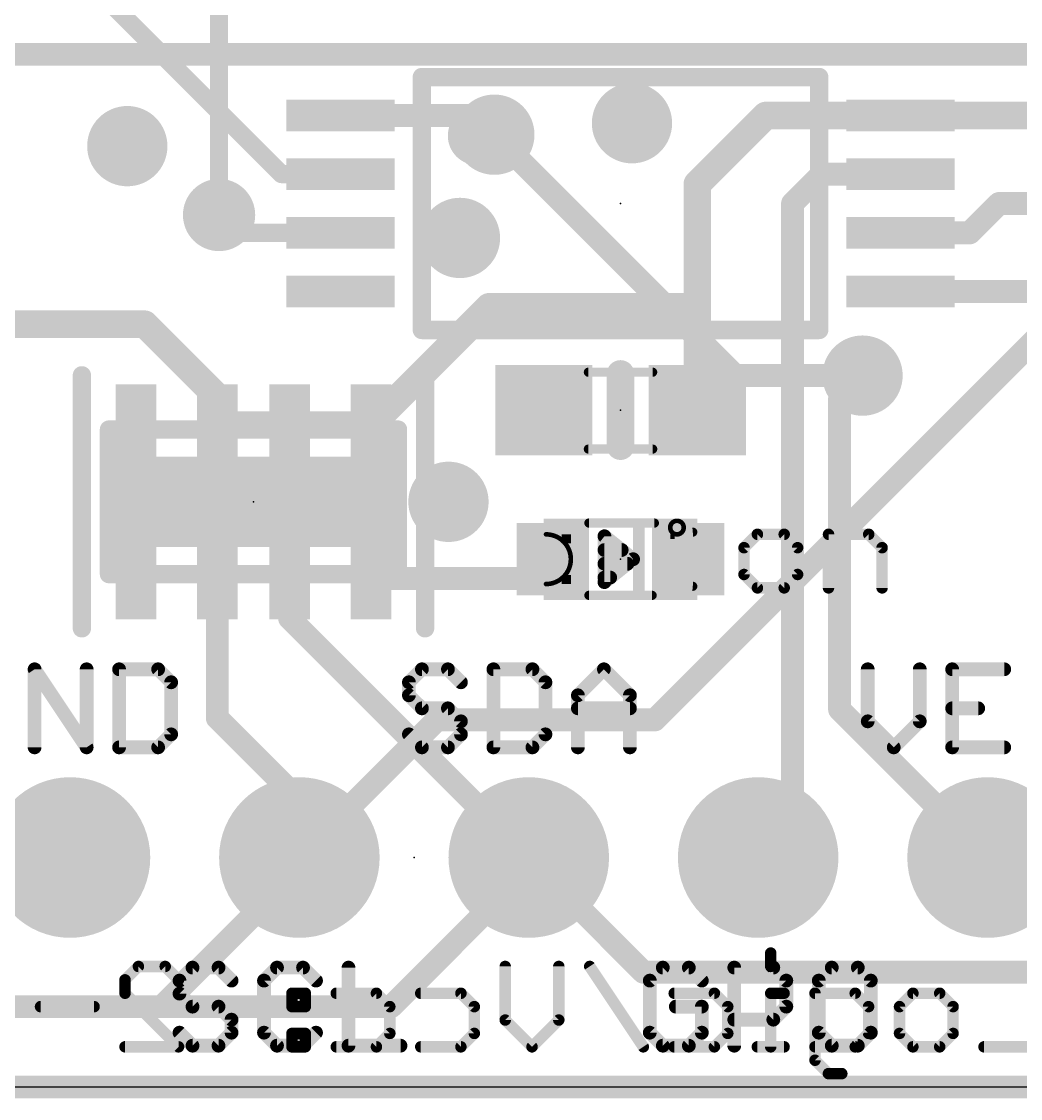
# Model space of a CAD drawing. Extents: x -8.6 to 30.2, y -8.2 to 38.7.
# Drawn here: x 8.35 to 19.41, y -0.13 to 11.79 of the extents above; entities that cross this region are included whole.
import ezdxf

# ---------------------------------------------------------------- set-up
doc = ezdxf.new("R2010")
doc.units = 0
for name, color, linetype in [('1', 12, 'CONTINUOUS'), ('16', 5, 'CONTINUOUS'), ('17', 110, 'CONTINUOUS'), ('18', 110, 'CONTINUOUS'), ('20', 53, 'CONTINUOUS'), ('21', 40, 'CONTINUOUS'), ('22', 6, 'CONTINUOUS'), ('23', 40, 'CONTINUOUS'), ('51', 253, 'CONTINUOUS')]:
    doc.layers.add(name, color=color, linetype=linetype)

# ---------------------------------------------------------------- blocks, each defined once
blk = doc.blocks.new('RECT')
blk.add_solid([(-0.5, -0.5), (0.5, -0.5), (-0.5, 0.5), (0.5, 0.5)])
blk = doc.blocks.new('ROUNDP')
at = {"const_width": 0.5}
blk.add_lwpolyline([(0, -0.25, 1), (0, 0.25, 1), (0, -0.25)], format="xyb", dxfattribs=at)
blk = doc.blocks.new('ROUNDV')
at = {"const_width": 0.5}
blk.add_lwpolyline([(0, -0.25, 1), (0, 0.25, 1), (0, -0.25)], format="xyb", dxfattribs=at)

msp = doc.modelspace()

# ---------------------------------------------------------------- linework, layer by layer
at = {"layer": '1'}
for points, const_width in [([(9.043, 12.293), (11.232, 10.104)], 0.2), ([(0, 11.43), (25.4, 11.43)], 0.254), ([(11.886, 10.754), (13.376, 10.754)], 0.254), ([(13.376, 10.754), (13.589, 10.541)], 0.254), ([(16.596, 10.754), (15.836, 9.994)], 0.3048), ([(18.086, 10.754), (16.596, 10.754)], 0.3048), ([(18.086, 10.754), (22.393, 10.754)], 0.3048), ([(11.232, 10.104), (11.886, 10.104)], 0.2), ([(15.836, 9.994), (15.836, 8.636)], 0.3048), ([(17.216, 10.104), (16.891, 9.779)], 0.254), ([(18.086, 10.104), (17.216, 10.104)], 0.254), ([(16.891, 9.779), (16.891, 2.921)], 0.254), ([(18.852, 9.454), (19.177, 9.779)], 0.254), ([(19.177, 9.779), (20.322, 9.779)], 0.254), ([(10.739, 9.454), (10.541, 9.652)], 0.2032), ([(11.886, 9.454), (10.739, 9.454)], 0.2032), ([(18.086, 9.454), (18.852, 9.454)], 0.254), ([(18.086, 8.804), (20.297, 8.804)], 0.254), ([(12.222, 7.327), (13.531, 8.636)], 0.3048), ([(13.531, 8.636), (15.836, 8.636)], 0.3048), ([(15.836, 8.636), (15.836, 7.493)], 0.3048), ([(7.239, 8.443), (9.718, 8.443)], 0.3048), ([(9.718, 8.443), (10.541, 7.62)], 0.3048), ([(17.6657, 7.874), (17.4117, 7.62)], 0.254), ([(10.541, 7.62), (10.541, 7.327)], 0.3048), ([(17.4117, 7.62), (17.4117, 4.1783)], 0.254), ([(10.541, 7.327), (10.522, 7.327)], 0.3048), ([(11.322, 7.327), (10.541, 7.327)], 0.3048), ([(12.222, 7.327), (11.322, 7.327)], 0.3048), ([(14.021, 5.627), (14.236, 5.842)], 0.254), ([(10.522, 5.627), (10.522, 4.083)], 0.254), ([(11.322, 5.627), (11.322, 5.188)], 0.254), ([(12.222, 5.627), (14.021, 5.627)], 0.254), ([(11.322, 5.188), (13.97, 2.54)], 0.254), ([(17.4117, 4.1783), (19.05, 2.54)], 0.254), ([(10.522, 4.083), (11.43, 3.175)], 0.254), ([(11.43, 3.175), (11.43, 2.54)], 0.254), ([(16.891, 2.921), (16.51, 2.54)], 0.254), ([(11.43, 2.413), (11.43, 2.54)], 0.254), ([(9.906, 0.889), (11.43, 2.413)], 0.254), ([(5.842, 0.889), (9.906, 0.889)], 0.254), ([(25.4, 0), (0, 0)], 0.254)]:
    msp.add_lwpolyline(points, dxfattribs=dict(at, const_width=const_width))
for points, const_width in [([(11.886, 10.8175, 1), (11.886, 10.6905)], 0.127), ([(13.4209, 10.7989, 1), (13.3311, 10.7091)], 0.127), ([(13.376, 10.6905, 1), (13.376, 10.8175)], 0.127), ([(16.596, 10.8302, 1), (16.596, 10.6778)], 0.1524), ([(16.6499, 10.7001, 1), (16.5421, 10.8079)], 0.1524), ([(18.086, 10.8302, 1), (18.086, 10.6778)], 0.1524), ([(18.086, 10.6778, 1), (18.086, 10.8302)], 0.1524), ([(13.5441, 10.4961, 1), (13.6339, 10.5859)], 0.127), ([(11.232, 10.154, 1), (11.232, 10.054)], 0.1), ([(11.1966, 10.0686, 1), (11.2674, 10.1394)], 0.1), ([(11.886, 10.054, 1), (11.886, 10.154)], 0.1), ([(15.9122, 9.994, 1), (15.7598, 9.994)], 0.1524), ([(17.216, 10.1675, 1), (17.216, 10.0405)], 0.127), ([(17.2609, 10.0591, 1), (17.1711, 10.1489)], 0.127), ([(18.086, 10.0405, 1), (18.086, 10.1675)], 0.127), ([(15.7821, 10.0479, 1), (15.8899, 9.9401)], 0.1524), ([(16.9545, 9.779, 1), (16.8275, 9.779)], 0.127), ([(19.177, 9.8425, 1), (19.177, 9.7155)], 0.127), ([(19.2219, 9.7341, 1), (19.1321, 9.8239)], 0.127), ([(16.8461, 9.8239, 1), (16.9359, 9.7341)], 0.127), ([(10.5769, 9.6879, 1), (10.5051, 9.6161)], 0.1016), ([(10.739, 9.5048, 1), (10.739, 9.4032)], 0.1016), ([(10.7031, 9.4181, 1), (10.7749, 9.4899)], 0.1016), ([(11.886, 9.4032, 1), (11.886, 9.5048)], 0.1016), ([(18.086, 9.5175, 1), (18.086, 9.3905)], 0.127), ([(18.8071, 9.4989, 1), (18.8969, 9.4091)], 0.127), ([(18.852, 9.3905, 1), (18.852, 9.5175)], 0.127), ([(18.086, 8.8675, 1), (18.086, 8.7405)], 0.127), ([(13.531, 8.7122, 1), (13.531, 8.5598)], 0.1524), ([(13.5849, 8.5821, 1), (13.4771, 8.6899)], 0.1524), ([(15.9122, 8.636, 1), (15.7598, 8.636)], 0.1524), ([(15.7598, 8.636, 1), (15.9122, 8.636)], 0.1524), ([(15.836, 8.5598, 1), (15.836, 8.7122)], 0.1524), ([(9.7719, 8.4969, 1), (9.6641, 8.3891)], 0.1524), ([(9.718, 8.3668, 1), (9.718, 8.5192)], 0.1524), ([(17.7106, 7.8291, 1), (17.6208, 7.9189)], 0.127), ([(10.6172, 7.62, 1), (10.4648, 7.62)], 0.1524), ([(10.4871, 7.5661, 1), (10.5949, 7.6739)], 0.1524), ([(17.4752, 7.62, 1), (17.3482, 7.62)], 0.127), ([(17.3668, 7.6649, 1), (17.4566, 7.5751)], 0.127), ([(15.7598, 7.493, 1), (15.9122, 7.493)], 0.1524), ([(10.522, 7.4032, 1), (10.522, 7.2508)], 0.1524), ([(10.541, 7.4032, 1), (10.541, 7.2508)], 0.1524), ([(10.4648, 7.327, 1), (10.6172, 7.327)], 0.1524), ([(10.541, 7.2508, 1), (10.541, 7.4032)], 0.1524), ([(11.322, 7.4032, 1), (11.322, 7.2508)], 0.1524), ([(11.322, 7.2508, 1), (11.322, 7.4032)], 0.1524), ([(12.1681, 7.3809, 1), (12.2759, 7.2731)], 0.1524), ([(12.222, 7.2508, 1), (12.222, 7.4032)], 0.1524), ([(14.2809, 5.7971, 1), (14.1911, 5.8869)], 0.127), ([(10.5855, 5.627, 1), (10.4585, 5.627)], 0.127), ([(11.3855, 5.627, 1), (11.2585, 5.627)], 0.127), ([(12.222, 5.6905, 1), (12.222, 5.5635)], 0.127), ([(13.9761, 5.6719, 1), (14.0659, 5.5821)], 0.127), ([(14.021, 5.5635, 1), (14.021, 5.6905)], 0.127), ([(11.3669, 5.2329, 1), (11.2771, 5.1431)], 0.127), ([(11.2585, 5.188, 1), (11.3855, 5.188)], 0.127), ([(17.4566, 4.2232, 1), (17.3668, 4.1334)], 0.127), ([(10.5669, 4.1279, 1), (10.4771, 4.0381)], 0.127), ([(17.3482, 4.1783, 1), (17.4752, 4.1783)], 0.127), ([(10.4585, 4.083, 1), (10.5855, 4.083)], 0.127), ([(11.4935, 3.175, 1), (11.3665, 3.175)], 0.127), ([(11.3851, 3.1301, 1), (11.4749, 3.2199)], 0.127), ([(16.8275, 2.921, 1), (16.9545, 2.921)], 0.127), ([(16.9359, 2.8761, 1), (16.8461, 2.9659)], 0.127), ([(11.4935, 2.54, 1), (11.3665, 2.54)], 0.127), ([(13.9251, 2.4951, 1), (14.0149, 2.5849)], 0.127), ([(16.4651, 2.5849, 1), (16.5549, 2.4951)], 0.127), ([(19.0051, 2.4951, 1), (19.0949, 2.5849)], 0.127), ([(11.3665, 2.54, 1), (11.4935, 2.54)], 0.127), ([(11.4749, 2.3681, 1), (11.3851, 2.4579)], 0.127), ([(11.3665, 2.413, 1), (11.4935, 2.413)], 0.127), ([(9.8611, 0.9339, 1), (9.9509, 0.8441)], 0.127), ([(9.906, 0.8255, 1), (9.906, 0.9525)], 0.127)]:
    msp.add_lwpolyline(points, format="xyb", dxfattribs=dict(at, const_width=const_width))
at = {"layer": '16'}
for points, const_width in [([(10.541, 9.652), (10.541, 17.907)], 0.2), ([(0, 11.43), (25.4, 11.43)], 0.254), ([(13.589, 10.541), (16.256, 7.874)], 0.254), ([(21.082, 9.779), (15.367, 4.064)], 0.254), ([(16.256, 7.874), (17.6657, 7.874)], 0.254), ([(12.954, 4.064), (11.43, 2.54)], 0.254), ([(15.367, 4.064), (12.954, 4.064)], 0.254), ([(13.97, 2.54), (14.0335, 2.4765)], 0.254), ([(12.446, 0.889), (14.0335, 2.4765)], 0.254), ([(14.0335, 2.4765), (15.24, 1.27)], 0.254), ([(15.24, 1.27), (19.685, 1.27)], 0.254), ([(5.8958, 0.889), (12.446, 0.889)], 0.254), ([(25.4, 0), (0, 0)], 0.254)]:
    msp.add_lwpolyline(points, dxfattribs=dict(at, const_width=const_width))
for points, const_width in [([(13.6339, 10.5859, 1), (13.5441, 10.4961)], 0.127), ([(10.491, 9.652, 1), (10.591, 9.652)], 0.1), ([(16.256, 7.9375, 1), (16.256, 7.8105)], 0.127), ([(17.6657, 7.8105, 1), (17.6657, 7.9375)], 0.127), ([(16.2111, 7.8291, 1), (16.3009, 7.9189)], 0.127), ([(12.954, 4.1275, 1), (12.954, 4.0005)], 0.127), ([(12.9989, 4.0191, 1), (12.9091, 4.1089)], 0.127), ([(15.3221, 4.1089, 1), (15.4119, 4.0191)], 0.127), ([(15.367, 4.0005, 1), (15.367, 4.1275)], 0.127), ([(11.3851, 2.5849, 1), (11.4749, 2.4951)], 0.127), ([(14.0149, 2.5849, 1), (13.9251, 2.4951)], 0.127), ([(14.0784, 2.5214, 1), (13.9886, 2.4316)], 0.127), ([(14.0784, 2.4316, 1), (13.9886, 2.5214)], 0.127), ([(13.9886, 2.4316, 1), (14.0784, 2.5214)], 0.127), ([(15.24, 1.3335, 1), (15.24, 1.2065)], 0.127), ([(15.1951, 1.2251, 1), (15.2849, 1.3149)], 0.127), ([(12.4011, 0.9339, 1), (12.4909, 0.8441)], 0.127), ([(12.446, 0.8255, 1), (12.446, 0.9525)], 0.127)]:
    msp.add_lwpolyline(points, format="xyb", dxfattribs=dict(at, const_width=const_width))
at = {"layer": '20'}
msp.add_line((2.54, 0), (22.86, 0), dxfattribs=at)
at = {"layer": '21'}
for points, const_width in [([(17.186, 11.179), (12.786, 11.179)], 0.2032), ([(12.786, 11.179), (12.786, 8.379)], 0.2032), ([(17.186, 8.379), (17.186, 11.179)], 0.2032), ([(12.786, 8.379), (17.186, 8.379)], 0.2032), ([(14.986, 7.093), (14.986, 7.893)], 0.3048), ([(9.022, 5.077), (9.022, 7.877)], 0.2032), ([(12.822, 7.877), (12.822, 5.077)], 0.2032), ([(15.1257, 5.842), (14.8082, 6.096)], 0.1524), ([(14.8082, 6.096), (14.8082, 5.588)], 0.1524), ([(16.5018, 6.1177), (16.3535, 5.9694)], 0.127), ([(16.7983, 6.1177), (16.5018, 6.1177)], 0.127), ([(16.9466, 5.9694), (16.7983, 6.1177)], 0.127), ([(17.289, 5.5245), (17.289, 6.1177)], 0.127), ([(17.289, 6.1177), (17.7339, 6.1177)], 0.127), ([(17.7339, 6.1177), (17.8822, 5.9694)], 0.127), ([(14.8082, 5.9436), (14.9987, 5.9436)], 0.1524), ([(16.3535, 5.9694), (16.3535, 5.6728)], 0.127), ([(16.9466, 5.6728), (16.9466, 5.9694)], 0.127), ([(17.8822, 5.9694), (17.8822, 5.5245)], 0.127), ([(14.8082, 5.588), (15.1257, 5.842)], 0.1524), ([(14.8082, 5.7912), (15.0622, 5.7912)], 0.1524), ([(16.3535, 5.6728), (16.5018, 5.5245)], 0.127), ([(16.7983, 5.5245), (16.9466, 5.6728)], 0.127), ([(14.8082, 5.6388), (14.8717, 5.6388)], 0.1524), ([(16.5018, 5.5245), (16.7983, 5.5245)], 0.127), ([(8.4984, 3.7592), (8.4984, 4.6235)], 0.1524), ([(8.4984, 4.6235), (9.0747, 3.7592)], 0.1524), ([(9.0747, 3.7592), (9.0747, 4.6235)], 0.1524), ([(9.434, 4.6235), (9.434, 3.7592)], 0.1524), ([(9.8661, 4.6235), (9.434, 4.6235)], 0.1524), ([(10.0102, 4.4795), (9.8661, 4.6235)], 0.1524), ([(12.787, 4.6235), (12.6429, 4.4795)], 0.1524), ([(13.0751, 4.6235), (12.787, 4.6235)], 0.1524), ([(13.2191, 4.4795), (13.0751, 4.6235)], 0.1524), ([(13.5784, 4.6235), (13.5784, 3.7592)], 0.1524), ([(14.0106, 4.6235), (13.5784, 4.6235)], 0.1524), ([(14.1547, 4.4795), (14.0106, 4.6235)], 0.1524), ([(14.514, 4.3354), (14.8021, 4.6235)], 0.1524), ([(14.8021, 4.6235), (15.0902, 4.3354)], 0.1524), ([(17.7229, 4.6235), (17.7229, 4.0473)], 0.1524), ([(18.2991, 4.0473), (18.2991, 4.6235)], 0.1524), ([(19.2347, 4.6235), (18.6584, 4.6235)], 0.1524), ([(18.6584, 4.6235), (18.6584, 3.7592)], 0.1524), ([(10.0102, 3.9033), (10.0102, 4.4795)], 0.1524), ([(12.6429, 4.4795), (12.6429, 4.3354)], 0.1524), ([(14.1547, 3.9033), (14.1547, 4.4795)], 0.1524), ([(12.6429, 4.3354), (12.787, 4.1914)], 0.1524), ([(14.514, 3.7592), (14.514, 4.3354)], 0.1524), ([(15.0902, 4.3354), (15.0902, 3.7592)], 0.1524), ([(12.787, 4.1914), (13.0751, 4.1914)], 0.1524), ([(13.0751, 4.1914), (13.2191, 4.0473)], 0.1524), ([(14.514, 4.1914), (15.0902, 4.1914)], 0.1524), ([(18.6584, 4.1914), (18.9466, 4.1914)], 0.1524), ([(13.2191, 4.0473), (13.2191, 3.9033)], 0.1524), ([(17.7229, 4.0473), (18.011, 3.7592)], 0.1524), ([(18.011, 3.7592), (18.2991, 4.0473)], 0.1524), ([(9.8661, 3.7592), (10.0102, 3.9033)], 0.1524), ([(12.787, 3.7592), (12.6429, 3.9033)], 0.1524), ([(13.2191, 3.9033), (13.0751, 3.7592)], 0.1524), ([(14.0106, 3.7592), (14.1547, 3.9033)], 0.1524), ([(9.434, 3.7592), (9.8661, 3.7592)], 0.1524), ([(13.0751, 3.7592), (12.787, 3.7592)], 0.1524), ([(13.5784, 3.7592), (14.0106, 3.7592)], 0.1524), ([(18.6584, 3.7592), (19.2347, 3.7592)], 0.1524), ([(10.247, 1.3215), (10.1029, 1.1775)], 0.1524), ([(10.5351, 1.3215), (10.247, 1.3215)], 0.1524), ([(10.6791, 1.1775), (10.5351, 1.3215)], 0.1524), ([(11.1825, 1.3215), (11.0384, 1.1775)], 0.1524), ([(11.4706, 1.3215), (11.1825, 1.3215)], 0.1524), ([(11.6147, 1.1775), (11.4706, 1.3215)], 0.1524), ([(11.974, 1.3215), (11.974, 0.4572)], 0.1524), ([(15.454, 1.3215), (15.3099, 1.1775)], 0.1524), ([(15.7421, 1.3215), (15.454, 1.3215)], 0.1524), ([(15.8861, 1.1775), (15.7421, 1.3215)], 0.1524), ([(16.2454, 0.4572), (16.2454, 1.3215)], 0.1524), ([(16.2454, 1.3215), (16.6776, 1.3215)], 0.1524), ([(16.6776, 1.3215), (16.8217, 1.1775)], 0.1524), ([(17.325, 1.3215), (17.181, 1.1775)], 0.1524), ([(17.6131, 1.3215), (17.325, 1.3215)], 0.1524), ([(17.7572, 1.1775), (17.6131, 1.3215)], 0.1524), ([(10.1029, 1.1775), (10.1029, 1.0334)], 0.1524), ([(11.0384, 1.1775), (11.0384, 0.6013)], 0.1524), ([(15.3099, 1.1775), (15.3099, 0.6013)], 0.1524), ([(16.8217, 1.1775), (16.8217, 0.8894)], 0.1524), ([(17.181, 1.1775), (17.181, 0.6013)], 0.1524), ([(17.7572, 0.6013), (17.7572, 1.1775)], 0.1524), ([(10.1029, 1.0334), (10.247, 0.8894)], 0.1524), ([(10.247, 0.8894), (10.5351, 0.8894)], 0.1524), ([(10.5351, 0.8894), (10.6791, 0.7453)], 0.1524), ([(15.8861, 0.8894), (15.598, 0.8894)], 0.1524), ([(15.8861, 0.6013), (15.8861, 0.8894)], 0.1524), ([(16.8217, 0.8894), (16.6776, 0.7453)], 0.1524), ([(10.6791, 0.7453), (10.6791, 0.6013)], 0.1524), ([(16.6776, 0.7453), (16.2454, 0.7453)], 0.1524), ([(10.247, 0.4572), (10.1029, 0.6013)], 0.1524), ([(10.6791, 0.6013), (10.5351, 0.4572)], 0.1524), ([(11.0384, 0.6013), (11.1825, 0.4572)], 0.1524), ([(11.4706, 0.4572), (11.6147, 0.6013)], 0.1524), ([(15.3099, 0.6013), (15.454, 0.4572)], 0.1524), ([(15.7421, 0.4572), (15.8861, 0.6013)], 0.1524), ([(17.181, 0.6013), (17.325, 0.4572)], 0.1524), ([(17.6131, 0.4572), (17.7572, 0.6013)], 0.1524), ([(10.5351, 0.4572), (10.247, 0.4572)], 0.1524), ([(11.1825, 0.4572), (11.4706, 0.4572)], 0.1524), ([(11.974, 0.4572), (12.5502, 0.4572)], 0.1524), ([(15.454, 0.4572), (15.7421, 0.4572)], 0.1524), ([(17.325, 0.4572), (17.6131, 0.4572)], 0.1524)]:
    msp.add_lwpolyline(points, dxfattribs=dict(at, const_width=const_width))
for points, const_width in [([(12.786, 11.2298, 1), (12.786, 11.1282)], 0.1016), ([(12.8368, 11.179, 1), (12.7352, 11.179)], 0.1016), ([(17.2368, 11.179, 1), (17.1352, 11.179)], 0.1016), ([(17.186, 11.1282, 1), (17.186, 11.2298)], 0.1016), ([(13.399, 10.3665, 1), (13.399, 10.6915, 1), (13.399, 10.3665)], 0.325), ([(12.786, 8.4298, 1), (12.786, 8.3282)], 0.1016), ([(17.186, 8.3282, 1), (17.186, 8.4298)], 0.1016), ([(12.7352, 8.379, 1), (12.8368, 8.379)], 0.1016), ([(17.1352, 8.379, 1), (17.2368, 8.379)], 0.1016), ([(15.0622, 7.893, 1), (14.9098, 7.893)], 0.1524), ([(9.0728, 7.877, 1), (8.9712, 7.877)], 0.1016), ([(12.8728, 7.877, 1), (12.7712, 7.877)], 0.1016), ([(14.9098, 7.093, 1), (15.0622, 7.093)], 0.1524), ([(14.832, 6.1258, 1), (14.7844, 6.0662)], 0.0762), ([(14.8463, 6.096, 1), (14.7701, 6.096)], 0.0762), ([(16.5018, 6.1494, 1), (16.5018, 6.0859)], 0.0635), ([(16.5242, 6.0952, 1), (16.4793, 6.1401)], 0.0635), ([(16.8208, 6.1401, 1), (16.7759, 6.0952)], 0.0635), ([(16.7983, 6.0859, 1), (16.7983, 6.1494)], 0.0635), ([(17.3207, 6.1177, 1), (17.2572, 6.1177)], 0.0635), ([(17.289, 6.1494, 1), (17.289, 6.0859)], 0.0635), ([(17.7563, 6.1401, 1), (17.7114, 6.0952)], 0.0635), ([(17.7339, 6.0859, 1), (17.7339, 6.1494)], 0.0635), ([(14.8082, 5.9817, 1), (14.8082, 5.9055)], 0.0762), ([(14.9987, 5.9055, 1), (14.9987, 5.9817)], 0.0762), ([(16.3852, 5.9694, 1), (16.3217, 5.9694)], 0.0635), ([(16.331, 5.9918, 1), (16.3759, 5.9469)], 0.0635), ([(16.9784, 5.9694, 1), (16.9149, 5.9694)], 0.0635), ([(16.9242, 5.9469, 1), (16.9691, 5.9918)], 0.0635), ([(17.9139, 5.9694, 1), (17.8504, 5.9694)], 0.0635), ([(17.8597, 5.9469, 1), (17.9046, 5.9918)], 0.0635), ([(14.8082, 5.8293, 1), (14.8082, 5.7531)], 0.0762), ([(15.0622, 5.7531, 1), (15.0622, 5.8293)], 0.0762), ([(15.1495, 5.8122, 1), (15.1019, 5.8718)], 0.0762), ([(15.1019, 5.8122, 1), (15.1495, 5.8718)], 0.0762), ([(16.3759, 5.6952, 1), (16.331, 5.6503)], 0.0635), ([(16.9691, 5.6503, 1), (16.9242, 5.6952)], 0.0635), ([(14.8082, 5.6769, 1), (14.8082, 5.6007)], 0.0762), ([(14.7844, 5.6178, 1), (14.832, 5.5582)], 0.0762), ([(14.7701, 5.588, 1), (14.8463, 5.588)], 0.0762), ([(14.8717, 5.6007, 1), (14.8717, 5.6769)], 0.0762), ([(16.3217, 5.6728, 1), (16.3852, 5.6728)], 0.0635), ([(16.9149, 5.6728, 1), (16.9784, 5.6728)], 0.0635), ([(16.5018, 5.5563, 1), (16.5018, 5.4928)], 0.0635), ([(16.4793, 5.502, 1), (16.5242, 5.547)], 0.0635), ([(16.7759, 5.547, 1), (16.8208, 5.502)], 0.0635), ([(16.7983, 5.4928, 1), (16.7983, 5.5563)], 0.0635), ([(17.2572, 5.5245, 1), (17.3207, 5.5245)], 0.0635), ([(17.8504, 5.5245, 1), (17.9139, 5.5245)], 0.0635), ([(8.9712, 5.077, 1), (9.0728, 5.077)], 0.1016), ([(12.7712, 5.077, 1), (12.8728, 5.077)], 0.1016), ([(8.5301, 4.6447, 1), (8.4667, 4.6024)], 0.0762), ([(8.5365, 4.6235, 1), (8.4603, 4.6235)], 0.0762), ([(9.1128, 4.6235, 1), (9.0366, 4.6235)], 0.0762), ([(9.4721, 4.6235, 1), (9.3959, 4.6235)], 0.0762), ([(9.434, 4.6616, 1), (9.434, 4.5854)], 0.0762), ([(9.8931, 4.6505, 1), (9.8392, 4.5966)], 0.0762), ([(9.8661, 4.5854, 1), (9.8661, 4.6616)], 0.0762), ([(12.787, 4.6616, 1), (12.787, 4.5854)], 0.0762), ([(12.8139, 4.5966, 1), (12.76, 4.6505)], 0.0762), ([(13.102, 4.6505, 1), (13.0481, 4.5966)], 0.0762), ([(13.0751, 4.5854, 1), (13.0751, 4.6616)], 0.0762), ([(13.6165, 4.6235, 1), (13.5403, 4.6235)], 0.0762), ([(13.5784, 4.6616, 1), (13.5784, 4.5854)], 0.0762), ([(14.0376, 4.6505, 1), (13.9837, 4.5966)], 0.0762), ([(14.0106, 4.5854, 1), (14.0106, 4.6616)], 0.0762), ([(14.829, 4.6505, 1), (14.7751, 4.5966)], 0.0762), ([(14.829, 4.5966, 1), (14.7751, 4.6505)], 0.0762), ([(17.761, 4.6235, 1), (17.6848, 4.6235)], 0.0762), ([(18.3372, 4.6235, 1), (18.261, 4.6235)], 0.0762), ([(18.6584, 4.6616, 1), (18.6584, 4.5854)], 0.0762), ([(18.6965, 4.6235, 1), (18.6203, 4.6235)], 0.0762), ([(19.2347, 4.5854, 1), (19.2347, 4.6616)], 0.0762), ([(10.0483, 4.4795, 1), (9.9721, 4.4795)], 0.0762), ([(9.9832, 4.4525, 1), (10.0371, 4.5064)], 0.0762), ([(12.681, 4.4795, 1), (12.6048, 4.4795)], 0.0762), ([(12.616, 4.5064, 1), (12.6699, 4.4525)], 0.0762), ([(13.1922, 4.4525, 1), (13.2461, 4.5064)], 0.0762), ([(14.1928, 4.4795, 1), (14.1166, 4.4795)], 0.0762), ([(14.1277, 4.4525, 1), (14.1816, 4.5064)], 0.0762), ([(12.6699, 4.3624, 1), (12.616, 4.3085)], 0.0762), ([(14.5521, 4.3354, 1), (14.4759, 4.3354)], 0.0762), ([(15.1283, 4.3354, 1), (15.0521, 4.3354)], 0.0762), ([(12.6048, 4.3354, 1), (12.681, 4.3354)], 0.0762), ([(14.487, 4.3624, 1), (14.5409, 4.3085)], 0.0762), ([(15.0632, 4.3085, 1), (15.1171, 4.3624)], 0.0762), ([(12.787, 4.2295, 1), (12.787, 4.1533)], 0.0762), ([(12.76, 4.1644, 1), (12.8139, 4.2183)], 0.0762), ([(13.102, 4.2183, 1), (13.0481, 4.1644)], 0.0762), ([(13.0751, 4.1533, 1), (13.0751, 4.2295)], 0.0762), ([(14.514, 4.2295, 1), (14.514, 4.1533)], 0.0762), ([(15.0902, 4.1533, 1), (15.0902, 4.2295)], 0.0762), ([(18.6584, 4.2295, 1), (18.6584, 4.1533)], 0.0762), ([(18.9466, 4.1533, 1), (18.9466, 4.2295)], 0.0762), ([(13.2572, 4.0473, 1), (13.181, 4.0473)], 0.0762), ([(13.1922, 4.0204, 1), (13.2461, 4.0743)], 0.0762), ([(17.7499, 4.0743, 1), (17.696, 4.0204)], 0.0762), ([(17.6848, 4.0473, 1), (17.761, 4.0473)], 0.0762), ([(18.261, 4.0473, 1), (18.3372, 4.0473)], 0.0762), ([(18.3261, 4.0204, 1), (18.2722, 4.0743)], 0.0762), ([(9.9721, 3.9033, 1), (10.0483, 3.9033)], 0.0762), ([(10.0371, 3.8763, 1), (9.9832, 3.9302)], 0.0762), ([(12.6699, 3.9302, 1), (12.616, 3.8763)], 0.0762), ([(13.181, 3.9033, 1), (13.2572, 3.9033)], 0.0762), ([(13.2461, 3.8763, 1), (13.1922, 3.9302)], 0.0762), ([(14.1166, 3.9033, 1), (14.1928, 3.9033)], 0.0762), ([(14.1816, 3.8763, 1), (14.1277, 3.9302)], 0.0762), ([(9.043, 3.7381, 1), (9.1064, 3.7803)], 0.0762), ([(9.434, 3.7973, 1), (9.434, 3.7211)], 0.0762), ([(9.8392, 3.7861, 1), (9.8931, 3.7323)], 0.0762), ([(9.8661, 3.7211, 1), (9.8661, 3.7973)], 0.0762), ([(12.787, 3.7973, 1), (12.787, 3.7211)], 0.0762), ([(12.76, 3.7323, 1), (12.8139, 3.7861)], 0.0762), ([(13.0481, 3.7861, 1), (13.102, 3.7323)], 0.0762), ([(13.0751, 3.7211, 1), (13.0751, 3.7973)], 0.0762), ([(13.5784, 3.7973, 1), (13.5784, 3.7211)], 0.0762), ([(13.9837, 3.7861, 1), (14.0376, 3.7323)], 0.0762), ([(14.0106, 3.7211, 1), (14.0106, 3.7973)], 0.0762), ([(17.9841, 3.7861, 1), (18.038, 3.7323)], 0.0762), ([(17.9841, 3.7323, 1), (18.038, 3.7861)], 0.0762), ([(18.6584, 3.7973, 1), (18.6584, 3.7211)], 0.0762), ([(19.2347, 3.7211, 1), (19.2347, 3.7973)], 0.0762), ([(8.4603, 3.7592, 1), (8.5365, 3.7592)], 0.0762), ([(9.0366, 3.7592, 1), (9.1128, 3.7592)], 0.0762), ([(9.3959, 3.7592, 1), (9.4721, 3.7592)], 0.0762), ([(13.5403, 3.7592, 1), (13.6165, 3.7592)], 0.0762), ([(14.4759, 3.7592, 1), (14.5521, 3.7592)], 0.0762), ([(15.0521, 3.7592, 1), (15.1283, 3.7592)], 0.0762), ([(18.6203, 3.7592, 1), (18.6965, 3.7592)], 0.0762), ([(10.247, 1.3596, 1), (10.247, 1.2834)], 0.0762), ([(10.2739, 1.2946, 1), (10.22, 1.3485)], 0.0762), ([(10.562, 1.3485, 1), (10.5081, 1.2946)], 0.0762), ([(10.5351, 1.2834, 1), (10.5351, 1.3596)], 0.0762), ([(11.1825, 1.3596, 1), (11.1825, 1.2834)], 0.0762), ([(11.2094, 1.2946, 1), (11.1556, 1.3485)], 0.0762), ([(11.4976, 1.3485, 1), (11.4437, 1.2946)], 0.0762), ([(11.4706, 1.2834, 1), (11.4706, 1.3596)], 0.0762), ([(12.0121, 1.3215, 1), (11.9359, 1.3215)], 0.0762), ([(15.454, 1.3596, 1), (15.454, 1.2834)], 0.0762), ([(15.4809, 1.2946, 1), (15.427, 1.3485)], 0.0762), ([(15.769, 1.3485, 1), (15.7151, 1.2946)], 0.0762), ([(15.7421, 1.2834, 1), (15.7421, 1.3596)], 0.0762), ([(16.2835, 1.3215, 1), (16.2073, 1.3215)], 0.0762), ([(16.2454, 1.3596, 1), (16.2454, 1.2834)], 0.0762), ([(16.7046, 1.3485, 1), (16.6507, 1.2946)], 0.0762), ([(16.6776, 1.2834, 1), (16.6776, 1.3596)], 0.0762), ([(17.325, 1.3596, 1), (17.325, 1.2834)], 0.0762), ([(17.352, 1.2946, 1), (17.2981, 1.3485)], 0.0762), ([(17.6401, 1.3485, 1), (17.5862, 1.2946)], 0.0762), ([(17.6131, 1.2834, 1), (17.6131, 1.3596)], 0.0762), ([(10.141, 1.1775, 1), (10.0648, 1.1775)], 0.0762), ([(10.076, 1.2044, 1), (10.1299, 1.1505)], 0.0762), ([(10.6522, 1.1505, 1), (10.7061, 1.2044)], 0.0762), ([(11.0765, 1.1775, 1), (11.0003, 1.1775)], 0.0762), ([(11.0115, 1.2044, 1), (11.0654, 1.1505)], 0.0762), ([(11.5877, 1.1505, 1), (11.6416, 1.2044)], 0.0762), ([(15.348, 1.1775, 1), (15.2718, 1.1775)], 0.0762), ([(15.283, 1.2044, 1), (15.3369, 1.1505)], 0.0762), ([(15.8592, 1.1505, 1), (15.9131, 1.2044)], 0.0762), ([(16.8598, 1.1775, 1), (16.7836, 1.1775)], 0.0762), ([(16.7947, 1.1505, 1), (16.8486, 1.2044)], 0.0762), ([(17.154, 1.2044, 1), (17.2079, 1.1505)], 0.0762), ([(17.2191, 1.1775, 1), (17.1429, 1.1775)], 0.0762), ([(17.7953, 1.1775, 1), (17.7191, 1.1775)], 0.0762), ([(17.7302, 1.1505, 1), (17.7841, 1.2044)], 0.0762), ([(10.1299, 1.0604, 1), (10.076, 1.0065)], 0.0762), ([(10.0648, 1.0334, 1), (10.141, 1.0334)], 0.0762), ([(10.247, 0.9275, 1), (10.247, 0.8513)], 0.0762), ([(10.22, 0.8624, 1), (10.2739, 0.9163)], 0.0762), ([(10.562, 0.9163, 1), (10.5081, 0.8624)], 0.0762), ([(10.5351, 0.8513, 1), (10.5351, 0.9275)], 0.0762), ([(15.598, 0.9275, 1), (15.598, 0.8513)], 0.0762), ([(15.9242, 0.8894, 1), (15.848, 0.8894)], 0.0762), ([(15.8861, 0.8513, 1), (15.8861, 0.9275)], 0.0762), ([(16.8486, 0.8624, 1), (16.7947, 0.9163)], 0.0762), ([(16.7836, 0.8894, 1), (16.8598, 0.8894)], 0.0762), ([(10.7172, 0.7453, 1), (10.641, 0.7453)], 0.0762), ([(10.6522, 0.7184, 1), (10.7061, 0.7723)], 0.0762), ([(16.2454, 0.7834, 1), (16.2454, 0.7072)], 0.0762), ([(16.6507, 0.7723, 1), (16.7046, 0.7184)], 0.0762), ([(16.6776, 0.7072, 1), (16.6776, 0.7834)], 0.0762), ([(10.1299, 0.6282, 1), (10.076, 0.5743)], 0.0762), ([(10.641, 0.6013, 1), (10.7172, 0.6013)], 0.0762), ([(10.7061, 0.5743, 1), (10.6522, 0.6282)], 0.0762), ([(11.0654, 0.6282, 1), (11.0115, 0.5743)], 0.0762), ([(11.0003, 0.6013, 1), (11.0765, 0.6013)], 0.0762), ([(11.6416, 0.5743, 1), (11.5877, 0.6282)], 0.0762), ([(15.3369, 0.6282, 1), (15.283, 0.5743)], 0.0762), ([(15.2718, 0.6013, 1), (15.348, 0.6013)], 0.0762), ([(15.848, 0.6013, 1), (15.9242, 0.6013)], 0.0762), ([(15.9131, 0.5743, 1), (15.8592, 0.6282)], 0.0762), ([(17.2079, 0.6282, 1), (17.154, 0.5743)], 0.0762), ([(17.1429, 0.6013, 1), (17.2191, 0.6013)], 0.0762), ([(17.7191, 0.6013, 1), (17.7953, 0.6013)], 0.0762), ([(17.7841, 0.5743, 1), (17.7302, 0.6282)], 0.0762), ([(10.247, 0.4953, 1), (10.247, 0.4191)], 0.0762), ([(10.22, 0.4303, 1), (10.2739, 0.4841)], 0.0762), ([(10.5081, 0.4841, 1), (10.562, 0.4303)], 0.0762), ([(10.5351, 0.4191, 1), (10.5351, 0.4953)], 0.0762), ([(11.1825, 0.4953, 1), (11.1825, 0.4191)], 0.0762), ([(11.1556, 0.4303, 1), (11.2094, 0.4841)], 0.0762), ([(11.4437, 0.4841, 1), (11.4976, 0.4303)], 0.0762), ([(11.4706, 0.4191, 1), (11.4706, 0.4953)], 0.0762), ([(11.974, 0.4953, 1), (11.974, 0.4191)], 0.0762), ([(11.9359, 0.4572, 1), (12.0121, 0.4572)], 0.0762), ([(12.5502, 0.4191, 1), (12.5502, 0.4953)], 0.0762), ([(15.454, 0.4953, 1), (15.454, 0.4191)], 0.0762), ([(15.427, 0.4303, 1), (15.4809, 0.4841)], 0.0762), ([(15.7151, 0.4841, 1), (15.769, 0.4303)], 0.0762), ([(15.7421, 0.4191, 1), (15.7421, 0.4953)], 0.0762), ([(16.2073, 0.4572, 1), (16.2835, 0.4572)], 0.0762), ([(17.325, 0.4953, 1), (17.325, 0.4191)], 0.0762), ([(17.2981, 0.4303, 1), (17.352, 0.4841)], 0.0762), ([(17.5862, 0.4841, 1), (17.6401, 0.4303)], 0.0762), ([(17.6131, 0.4191, 1), (17.6131, 0.4953)], 0.0762)]:
    msp.add_lwpolyline(points, format="xyb", dxfattribs=dict(at, const_width=const_width))
at = {"layer": '22', "const_width": 0.127}
for points in [[(16.649, 1.4826), (16.649, 1.3343)], [(9.4996, 1.186), (9.6479, 1.3343)], [(9.6479, 1.3343), (9.9445, 1.3343)], [(9.9445, 1.3343), (10.0928, 1.186)], [(13.7094, 0.7411), (13.7094, 1.3343)], [(14.3026, 1.3343), (14.3026, 0.7411)], [(15.2381, 0.4445), (14.6449, 1.3343)], [(9.4996, 1.0377), (9.4996, 1.186)], [(10.0928, 0.4445), (9.4996, 1.0377)], [(11.496, 1.0377), (11.3477, 1.0377)], [(11.3477, 1.0377), (11.3477, 0.8894)], [(11.496, 0.8894), (11.496, 1.0377)], [(11.8384, 1.0377), (12.2833, 1.0377)], [(12.2833, 1.0377), (12.4315, 0.8894)], [(12.7739, 1.0377), (13.2188, 1.0377)], [(13.2188, 1.0377), (13.3671, 0.8894)], [(15.5805, 1.0377), (16.0253, 1.0377)], [(16.0253, 1.0377), (16.1736, 0.8894)], [(16.7973, 1.0377), (16.649, 1.0377)], [(16.649, 1.0377), (16.649, 0.4445)], [(17.1396, 0.2962), (17.1396, 1.0377)], [(17.1396, 1.0377), (17.5845, 1.0377)], [(17.5845, 1.0377), (17.7328, 0.8894)], [(18.0752, 0.8894), (18.2235, 1.0377)], [(18.2235, 1.0377), (18.52, 1.0377)], [(18.52, 1.0377), (18.6683, 0.8894)], [(9.1572, 0.8894), (8.5641, 0.8894)], [(11.3477, 0.8894), (11.496, 0.8894)], [(12.4315, 0.8894), (12.4315, 0.5928)], [(13.3671, 0.8894), (13.3671, 0.5928)], [(16.1736, 0.8894), (16.1736, 0.5928)], [(17.7328, 0.8894), (17.7328, 0.5928)], [(18.0752, 0.5928), (18.0752, 0.8894)], [(18.6683, 0.8894), (18.6683, 0.5928)], [(14.006, 0.4445), (13.7094, 0.7411)], [(14.3026, 0.7411), (14.006, 0.4445)], [(11.496, 0.5928), (11.3477, 0.5928)], [(11.3477, 0.5928), (11.3477, 0.4445)], [(11.496, 0.4445), (11.496, 0.5928)], [(12.4315, 0.5928), (12.2833, 0.4445)], [(13.3671, 0.5928), (13.2188, 0.4445)], [(16.1736, 0.5928), (16.0253, 0.4445)], [(17.7328, 0.5928), (17.5845, 0.4445)], [(18.2235, 0.4445), (18.0752, 0.5928)], [(18.6683, 0.5928), (18.52, 0.4445)], [(9.4996, 0.4445), (10.0928, 0.4445)], [(11.3477, 0.4445), (11.496, 0.4445)], [(12.2833, 0.4445), (11.8384, 0.4445)], [(13.2188, 0.4445), (12.7739, 0.4445)], [(16.0253, 0.4445), (15.5805, 0.4445)], [(16.7973, 0.4445), (16.5007, 0.4445)], [(17.5845, 0.4445), (17.1396, 0.4445)], [(18.52, 0.4445), (18.2235, 0.4445)], [(19.6039, 0.4445), (19.0107, 0.4445)], [(17.2879, 0.1479), (17.1396, 0.2962)], [(17.4362, 0.1479), (17.2879, 0.1479)]]:
    msp.add_lwpolyline(points, dxfattribs=at)
at = {"layer": '22', "const_width": 0.0635}
for points in [[(16.6808, 1.4826, 1), (16.6173, 1.4826)], [(9.6479, 1.366, 1), (9.6479, 1.3025)], [(9.6703, 1.3118, 1), (9.6254, 1.3567)], [(9.9669, 1.3567, 1), (9.922, 1.3118)], [(9.9445, 1.3025, 1), (9.9445, 1.366)], [(13.7412, 1.3343, 1), (13.6777, 1.3343)], [(14.3343, 1.3343, 1), (14.2708, 1.3343)], [(14.6713, 1.3519, 1), (14.6185, 1.3166)], [(16.6173, 1.3343, 1), (16.6808, 1.3343)], [(9.5313, 1.186, 1), (9.4678, 1.186)], [(9.4771, 1.2084, 1), (9.522, 1.1635)], [(10.0703, 1.1635, 1), (10.1152, 1.2084)], [(9.522, 1.0601, 1), (9.4771, 1.0152)], [(11.3477, 1.0694, 1), (11.3477, 1.0059)], [(11.3795, 1.0377, 1), (11.316, 1.0377)], [(11.5278, 1.0377, 1), (11.4643, 1.0377)], [(11.496, 1.0059, 1), (11.496, 1.0694)], [(11.8384, 1.0694, 1), (11.8384, 1.0059)], [(12.3057, 1.0601, 1), (12.2608, 1.0152)], [(12.2833, 1.0059, 1), (12.2833, 1.0694)], [(12.7739, 1.0694, 1), (12.7739, 1.0059)], [(13.2412, 1.0601, 1), (13.1963, 1.0152)], [(13.2188, 1.0059, 1), (13.2188, 1.0694)], [(15.5805, 1.0694, 1), (15.5805, 1.0059)], [(16.0478, 1.0601, 1), (16.0029, 1.0152)], [(16.0253, 1.0059, 1), (16.0253, 1.0694)], [(16.649, 1.0694, 1), (16.649, 1.0059)], [(16.6808, 1.0377, 1), (16.6173, 1.0377)], [(16.7973, 1.0059, 1), (16.7973, 1.0694)], [(17.1396, 1.0694, 1), (17.1396, 1.0059)], [(17.1714, 1.0377, 1), (17.1079, 1.0377)], [(17.607, 1.0601, 1), (17.5621, 1.0152)], [(17.5845, 1.0059, 1), (17.5845, 1.0694)], [(18.2235, 1.0694, 1), (18.2235, 1.0059)], [(18.2459, 1.0152, 1), (18.201, 1.0601)], [(18.5425, 1.0601, 1), (18.4976, 1.0152)], [(18.52, 1.0059, 1), (18.52, 1.0694)], [(9.4678, 1.0377, 1), (9.5313, 1.0377)], [(8.5641, 0.9211, 1), (8.5641, 0.8576)], [(9.1572, 0.8576, 1), (9.1572, 0.9211)], [(11.3477, 0.9211, 1), (11.3477, 0.8576)], [(11.316, 0.8894, 1), (11.3795, 0.8894)], [(11.4643, 0.8894, 1), (11.5278, 0.8894)], [(11.496, 0.8576, 1), (11.496, 0.9211)], [(12.4633, 0.8894, 1), (12.3998, 0.8894)], [(12.4091, 0.8669, 1), (12.454, 0.9118)], [(13.3988, 0.8894, 1), (13.3353, 0.8894)], [(13.3446, 0.8669, 1), (13.3895, 0.9118)], [(16.2054, 0.8894, 1), (16.1419, 0.8894)], [(16.1512, 0.8669, 1), (16.1961, 0.9118)], [(17.7646, 0.8894, 1), (17.7011, 0.8894)], [(17.7104, 0.8669, 1), (17.7553, 0.9118)], [(18.1069, 0.8894, 1), (18.0434, 0.8894)], [(18.0527, 0.9118, 1), (18.0976, 0.8669)], [(18.7001, 0.8894, 1), (18.6366, 0.8894)], [(18.6459, 0.8669, 1), (18.6908, 0.9118)], [(13.7319, 0.7635, 1), (13.687, 0.7186)], [(13.6777, 0.7411, 1), (13.7412, 0.7411)], [(14.2708, 0.7411, 1), (14.3343, 0.7411)], [(14.325, 0.7186, 1), (14.2801, 0.7635)], [(11.3477, 0.6245, 1), (11.3477, 0.561)], [(11.3795, 0.5928, 1), (11.316, 0.5928)], [(11.5278, 0.5928, 1), (11.4643, 0.5928)], [(11.496, 0.561, 1), (11.496, 0.6245)], [(12.3998, 0.5928, 1), (12.4633, 0.5928)], [(12.454, 0.5703, 1), (12.4091, 0.6152)], [(13.3353, 0.5928, 1), (13.3988, 0.5928)], [(13.3895, 0.5703, 1), (13.3446, 0.6152)], [(16.1419, 0.5928, 1), (16.2054, 0.5928)], [(16.1961, 0.5703, 1), (16.1512, 0.6152)], [(17.7011, 0.5928, 1), (17.7646, 0.5928)], [(17.7553, 0.5703, 1), (17.7104, 0.6152)], [(18.0434, 0.5928, 1), (18.1069, 0.5928)], [(18.0976, 0.6152, 1), (18.0527, 0.5703)], [(18.6366, 0.5928, 1), (18.7001, 0.5928)], [(18.6908, 0.5703, 1), (18.6459, 0.6152)], [(9.4996, 0.4763, 1), (9.4996, 0.4128)], [(10.0703, 0.422, 1), (10.1152, 0.467)], [(10.0928, 0.4128, 1), (10.0928, 0.4763)], [(11.3477, 0.4763, 1), (11.3477, 0.4128)], [(11.496, 0.4128, 1), (11.496, 0.4763)], [(11.8384, 0.4763, 1), (11.8384, 0.4128)], [(12.2608, 0.467, 1), (12.3057, 0.422)], [(12.2833, 0.4128, 1), (12.2833, 0.4763)], [(12.7739, 0.4763, 1), (12.7739, 0.4128)], [(13.1963, 0.467, 1), (13.2412, 0.422)], [(13.2188, 0.4128, 1), (13.2188, 0.4763)], [(13.9835, 0.467, 1), (14.0285, 0.422)], [(13.9835, 0.422, 1), (14.0285, 0.467)], [(15.2117, 0.4269, 1), (15.2645, 0.4621)], [(15.5805, 0.4763, 1), (15.5805, 0.4128)], [(16.0029, 0.467, 1), (16.0478, 0.422)], [(16.0253, 0.4128, 1), (16.0253, 0.4763)], [(16.5007, 0.4763, 1), (16.5007, 0.4128)], [(16.7973, 0.4128, 1), (16.7973, 0.4763)], [(17.1396, 0.4763, 1), (17.1396, 0.4128)], [(17.5621, 0.467, 1), (17.607, 0.422)], [(17.5845, 0.4128, 1), (17.5845, 0.4763)], [(18.2235, 0.4763, 1), (18.2235, 0.4128)], [(18.201, 0.422, 1), (18.2459, 0.467)], [(18.4976, 0.467, 1), (18.5425, 0.422)], [(18.52, 0.4128, 1), (18.52, 0.4763)], [(19.0107, 0.4763, 1), (19.0107, 0.4128)], [(11.316, 0.4445, 1), (11.3795, 0.4445)], [(11.4643, 0.4445, 1), (11.5278, 0.4445)], [(16.6173, 0.4445, 1), (16.6808, 0.4445)], [(17.1621, 0.3187, 1), (17.1172, 0.2738)], [(17.1079, 0.2962, 1), (17.1714, 0.2962)], [(17.2879, 0.1797, 1), (17.2879, 0.1162)], [(17.2655, 0.1255, 1), (17.3104, 0.1704)], [(17.4362, 0.1162, 1), (17.4362, 0.1797)]]:
    msp.add_lwpolyline(points, format="xyb", dxfattribs=at)
at = {"layer": '23'}
for p in [(14.986, 9.779), (14.986, 7.493), (10.922, 6.477), (14.986, 5.842), (12.7, 2.54)]:
    msp.add_point(p, dxfattribs=at)
at = {"layer": '51'}
for points, const_width in [([(15.342, 7.912), (14.63, 7.912)], 0.1016), ([(9.322, 5.677), (9.322, 7.277)], 0.2032), ([(9.322, 7.277), (12.522, 7.277)], 0.2032), ([(12.522, 7.277), (12.522, 5.677)], 0.2032), ([(15.342, 7.061), (14.63, 7.061)], 0.1016), ([(15.361, 6.242), (14.636, 6.242)], 0.1016), ([(12.522, 5.677), (9.322, 5.677)], 0.2032), ([(15.336, 5.442), (14.636, 5.442)], 0.1016)]:
    msp.add_lwpolyline(points, dxfattribs=dict(at, const_width=const_width))
for points, const_width in [([(14.63, 7.9374, 1), (14.63, 7.8866)], 0.0508), ([(15.342, 7.8866, 1), (15.342, 7.9374)], 0.0508), ([(9.3728, 7.277, 1), (9.2712, 7.277)], 0.1016), ([(9.322, 7.3278, 1), (9.322, 7.2262)], 0.1016), ([(12.5728, 7.277, 1), (12.4712, 7.277)], 0.1016), ([(12.522, 7.2262, 1), (12.522, 7.3278)], 0.1016), ([(14.63, 7.0864, 1), (14.63, 7.0356)], 0.0508), ([(15.342, 7.0356, 1), (15.342, 7.0864)], 0.0508), ([(14.636, 6.2674, 1), (14.636, 6.2166)], 0.0508), ([(15.361, 6.2166, 1), (15.361, 6.2674)], 0.0508), ([(15.611, 6.117, 1), (15.611, 6.267, 1), (15.611, 6.117)], 0.0508), ([(14.161, 5.567, 1), (14.161, 6.117)], 0.0508), ([(14.161, 6.1297, 1), (14.161, 6.1043)], 0.0254), ([(15.786, 6.142, 0.9168), (15.786, 5.542)], 0.1016), ([(15.7882, 6.1167, 1), (15.7838, 6.1673)], 0.0508), ([(9.322, 5.7278, 1), (9.322, 5.6262)], 0.1016), ([(9.2712, 5.677, 1), (9.3728, 5.677)], 0.1016), ([(12.4712, 5.677, 1), (12.5728, 5.677)], 0.1016), ([(12.522, 5.6262, 1), (12.522, 5.7278)], 0.1016), ([(14.161, 5.5797, 1), (14.161, 5.5543)], 0.0254), ([(14.636, 5.4674, 1), (14.636, 5.4166)], 0.0508), ([(15.336, 5.4166, 1), (15.336, 5.4674)], 0.0508), ([(15.7838, 5.5167, 1), (15.7882, 5.5673)], 0.0508)]:
    msp.add_lwpolyline(points, format="xyb", dxfattribs=dict(at, const_width=const_width))

# ---------------------------------------------------------------- block references
at = {"layer": '1', "xscale": 1.2, "yscale": 0.35}
for p in [(11.886, 10.754), (18.086, 10.754), (11.886, 10.104), (18.086, 10.104), (11.886, 9.454), (18.086, 9.454), (11.886, 8.804), (18.086, 8.804)]:
    msp.add_blockref('RECT', p, dxfattribs=at)
at = {"layer": '1', "xscale": 1.075, "rotation": 180}
for p in [(14.136, 7.493), (15.836, 7.493)]:
    msp.add_blockref('RECT', p, dxfattribs=at)
at = {"layer": '1'}
for p, xscale, yscale, rotation in [((9.622, 7.327), 0.45, 0.9, 180), ((10.522, 7.327), 0.45, 0.9, 180), ((11.322, 7.327), 0.45, 0.9, 180), ((12.222, 7.327), 0.45, 0.9, 180), ((14.236, 5.842), 0.8, 0.8, 270), ((15.736, 5.842), 0.8, 0.8, 270), ((9.622, 5.627), 0.45, 0.9, 180), ((10.522, 5.627), 0.45, 0.9, 180), ((11.322, 5.627), 0.45, 0.9, 180), ((12.222, 5.627), 0.45, 0.9, 180)]:
    msp.add_blockref('RECT', p, dxfattribs=dict(at, xscale=xscale, yscale=yscale, rotation=rotation))
at = {"layer": '17', "xscale": 1.778, "yscale": 1.778, "rotation": 90}
for p in [(8.89, 2.54), (8.89, 2.54), (11.43, 2.54), (11.43, 2.54), (13.97, 2.54), (13.97, 2.54), (16.51, 2.54), (16.51, 2.54), (19.05, 2.54), (19.05, 2.54)]:
    msp.add_blockref('ROUNDP', p, dxfattribs=at)
at = {"layer": '18'}
for p, xscale, yscale in [((15.113, 10.668), 0.889, 0.889), ((15.113, 10.668), 0.889, 0.889), ((13.589, 10.541), 0.889, 0.889), ((13.589, 10.541), 0.889, 0.889), ((9.525, 10.414), 0.889, 0.889), ((9.525, 10.414), 0.889, 0.889), ((10.541, 9.652), 0.8001, 0.8001), ((10.541, 9.652), 0.8001, 0.8001), ((13.208, 9.398), 0.889, 0.889), ((13.208, 9.398), 0.889, 0.889), ((17.6657, 7.874), 0.889, 0.889), ((17.6657, 7.874), 0.889, 0.889), ((13.081, 6.477), 0.889, 0.889), ((13.081, 6.477), 0.889, 0.889)]:
    msp.add_blockref('ROUNDV', p, dxfattribs=dict(at, xscale=xscale, yscale=yscale))
at = {"layer": '21', "xscale": 0.762, "yscale": 0.127, "rotation": 270}
msp.add_blockref('RECT', (15.1892, 5.842), dxfattribs=at)
at = {"layer": '51', "yscale": 0.25}
for p in [(11.986, 10.754), (17.986, 10.754), (11.986, 10.104), (17.986, 10.104), (11.986, 9.454), (17.986, 9.454), (11.986, 8.804), (17.986, 8.804)]:
    msp.add_blockref('RECT', p, dxfattribs=at)
at = {"layer": '51'}
for p, xscale, yscale, rotation in [((14.4058, 7.4879), 0.5001, 0.95, 180), ((15.5742, 7.4879), 0.5001, 0.95, 180), ((14.386, 6.192), 0.2, 0.5, 270), ((15.5235, 6.267), 0.05, 0.375, 270), ((15.4485, 5.842), 0.9, 0.225, 270), ((15.761, 6.192), 0.2, 0.15, 270), ((14.386, 6.067), 0.1, 0.1, 270), ((14.5235, 5.842), 0.55, 0.225, 270), ((15.561, 6.092), 0.05, 0.05, 270), ((14.386, 5.617), 0.1, 0.1, 270), ((14.386, 5.492), 0.2, 0.5, 270), ((15.686, 5.492), 0.2, 0.3, 270)]:
    msp.add_blockref('RECT', p, dxfattribs=dict(at, xscale=xscale, yscale=yscale, rotation=rotation))
at = {"layer": '51', "xscale": 3.1, "rotation": 180}
msp.add_blockref('RECT', (10.922, 6.477), dxfattribs=at)
at = {"layer": '51', "xscale": 0.508, "yscale": 0.508}
for p in [(8.89, 2.54), (11.43, 2.54), (13.97, 2.54), (16.51, 2.54), (19.05, 2.54)]:
    msp.add_blockref('RECT', p, dxfattribs=at)

doc.saveas('drawing.dxf')
